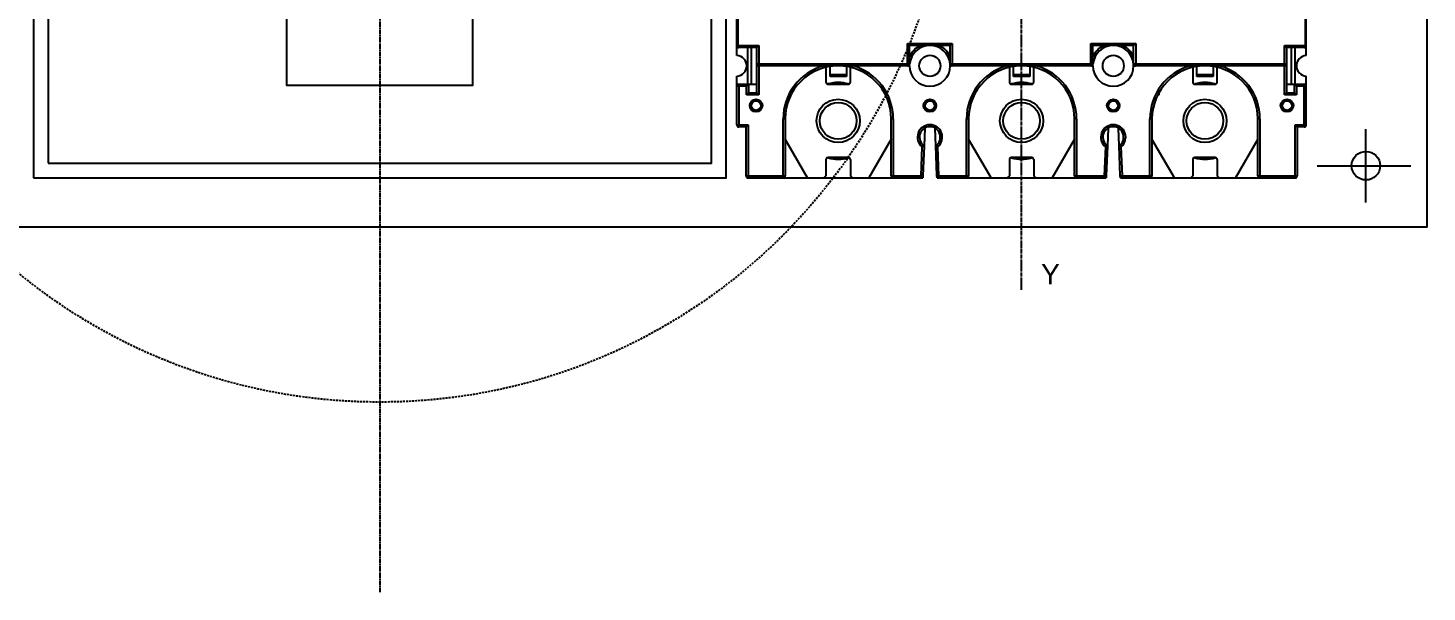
# Model space of a CAD drawing. Extents: x 0 to 702, y 0 to 413.
# Drawn here: x 305.9 to 649.3, y 0 to 138.4 of the extents above; entities that cross this region are included whole.
import ezdxf

# ---------------------------------------------------------------- set-up
doc = ezdxf.new("R2010")
doc.units = 0
for name, pattern in [('AXES2', [1.125, 0.75, -0.125, 0.125, -0.125]), ('CENTER2', [1.125, 0.75, -0.125, 0.125, -0.125]), ('HIDDENX2', [0.75, 0.5, -0.25])]:
    doc.linetypes.add(name, pattern=pattern)
doc.layers.add('AXE', color=80, linetype='AXES2')

# ---------------------------------------------------------------- blocks, each defined once
blk = doc.blocks.new('sfgsf')
for p, q in [((-3589.9, -983.97), (-3589.9, -789.06)), ((-3450.2, -983.97), (-3450.2, -789.06)), ((-3589.7, -935.02), (-3589.7, -981.52)), ((-3450.4, -981.52), (-3450.4, -935.02)), ((-3589.9, -981.52), (-3584.55, -981.52)), ((-3584.55, -981.52), (-3584.55, -993.62)), ((-3548.05, -981.02), (-3537.05, -981.02)), ((-3548.05, -986.52), (-3548.05, -981.02)), ((-3537.55, -981.52), (-3547.55, -981.52)), ((-3547.55, -986.52), (-3547.55, -981.52)), ((-3537.55, -986.52), (-3537.55, -981.52)), ((-3537.05, -981.02), (-3537.05, -986.52)), ((-3503.05, -981.02), (-3492.05, -981.02)), ((-3503.05, -986.52), (-3503.05, -981.02)), ((-3492.55, -981.52), (-3502.55, -981.52)), ((-3502.55, -986.52), (-3502.55, -981.52)), ((-3492.55, -986.52), (-3492.55, -981.52)), ((-3492.05, -981.02), (-3492.05, -986.52)), ((-3455.55, -981.52), (-3450.2, -981.52)), ((-3455.55, -993.62), (-3455.55, -981.52)), ((-3585.05, -982.02), (-3589.4, -982.02)), ((-3587.2, -991.02), (-3587.2, -982.02)), ((-3586.3, -991.02), (-3586.3, -982.02)), ((-3585.05, -993.12), (-3585.05, -982.02)), ((-3450.7, -982.02), (-3455.05, -982.02)), ((-3455.05, -982.02), (-3455.05, -993.12)), ((-3453.8, -991.02), (-3453.8, -982.02)), ((-3452.9, -991.02), (-3452.9, -982.02)), ((-3585.05, -986.02), (-3547.55, -986.02)), ((-3548.05, -986.52), (-3584.55, -986.52)), ((-3568.05, -986.91), (-3568.05, -990.52)), ((-3567.05, -989.12), (-3567.05, -986.72)), ((-3567.05, -988.62), (-3563.05, -988.62)), ((-3563.05, -986.72), (-3563.05, -989.12)), ((-3562.05, -990.52), (-3562.05, -986.91)), ((-3537.55, -986.02), (-3502.55, -986.02)), ((-3503.05, -986.52), (-3537.05, -986.52)), ((-3523.05, -986.91), (-3523.05, -990.52)), ((-3522.05, -989.12), (-3522.05, -986.72)), ((-3522.05, -988.62), (-3518.05, -988.62)), ((-3518.05, -986.72), (-3518.05, -989.12)), ((-3517.05, -990.52), (-3517.05, -986.91)), ((-3492.55, -986.02), (-3455.05, -986.02)), ((-3455.55, -986.52), (-3492.05, -986.52)), ((-3478.05, -986.91), (-3478.05, -990.52)), ((-3477.05, -989.12), (-3477.05, -986.72)), ((-3477.05, -988.62), (-3473.05, -988.62)), ((-3473.05, -986.71), (-3473.05, -989.12)), ((-3472.05, -990.52), (-3472.05, -986.91)), ((-3589.9, -1001.02), (-3589.9, -989.06)), ((-3587.55, -991.52), (-3589.9, -991.52)), ((-3589.4, -991.02), (-3585.05, -991.02)), ((-3589.4, -991.02), (-3589.4, -1001.52)), ((-3587.55, -993.62), (-3587.55, -991.52)), ((-3587.05, -991.02), (-3587.05, -993.12)), ((-3567.55, -991.02), (-3562.55, -991.02)), ((-3563.05, -989.12), (-3567.05, -989.12)), ((-3522.55, -991.02), (-3517.55, -991.02)), ((-3518.05, -989.12), (-3522.05, -989.12)), ((-3477.55, -991.02), (-3472.55, -991.02)), ((-3473.05, -989.12), (-3477.05, -989.12)), ((-3455.05, -991.02), (-3450.7, -991.02)), ((-3453.05, -993.12), (-3453.05, -991.02)), ((-3450.2, -991.52), (-3452.55, -991.52)), ((-3452.55, -991.52), (-3452.55, -993.62)), ((-3450.7, -1001.52), (-3450.7, -991.02)), ((-3450.2, -1001.02), (-3450.2, -989.06)), ((-3584.55, -993.62), (-3587.55, -993.62)), ((-3587.05, -993.12), (-3585.05, -993.12)), ((-3486.3, -993.62), (-3486.57, -993.62)), ((-3486.3, -993.62), (-3486.3, -993.12)), ((-3452.55, -993.62), (-3455.55, -993.62)), ((-3455.05, -993.12), (-3453.05, -993.12)), ((-3589.9, -1001.02), (-3587.15, -1001.02)), ((-3587.65, -1001.52), (-3589.4, -1001.52)), ((-3587.65, -1013.52), (-3587.65, -1001.52)), ((-3587.15, -1001.02), (-3587.15, -1014.02)), ((-3578.05, -999.52), (-3578.55, -999.52)), ((-3578.55, -1014.02), (-3578.55, -999.52)), ((-3578.05, -999.52), (-3578.05, -1013.52)), ((-3551.55, -999.52), (-3552.05, -999.52)), ((-3552.05, -1013.52), (-3552.05, -999.52)), ((-3551.55, -999.52), (-3551.55, -1014.02)), ((-3543.82, -1001.83), (-3543.99, -1006.13)), ((-3542.11, -1001.52), (-3543.01, -1001.52)), ((-3541.12, -1006.13), (-3541.29, -1001.83)), ((-3533.05, -999.52), (-3533.55, -999.52)), ((-3533.55, -1014.02), (-3533.55, -999.52)), ((-3533.05, -999.52), (-3533.05, -1013.52)), ((-3506.55, -999.52), (-3507.05, -999.52)), ((-3507.05, -1013.52), (-3507.05, -999.52)), ((-3506.55, -999.52), (-3506.55, -1014.02)), ((-3498.82, -1001.83), (-3498.99, -1006.13)), ((-3497.11, -1001.52), (-3498.01, -1001.52)), ((-3496.12, -1006.13), (-3496.29, -1001.83)), ((-3488.05, -999.52), (-3488.55, -999.52)), ((-3488.55, -1014.02), (-3488.55, -999.52)), ((-3488.05, -999.52), (-3488.05, -1013.52)), ((-3461.55, -999.52), (-3462.05, -999.52)), ((-3462.05, -1013.52), (-3462.05, -999.52)), ((-3461.55, -999.52), (-3461.55, -1014.02)), ((-3452.95, -1001.02), (-3450.2, -1001.02)), ((-3452.95, -1014.02), (-3452.95, -1001.02)), ((-3450.7, -1001.52), (-3452.45, -1001.52)), ((-3452.45, -1001.52), (-3452.45, -1013.52)), ((-3572.55, -1014.02), (-3578.05, -1004.49)), ((-3552.05, -1004.49), (-3557.55, -1014.02)), ((-3527.55, -1014.02), (-3533.05, -1004.49)), ((-3507.05, -1004.49), (-3512.55, -1014.02)), ((-3482.55, -1014.02), (-3488.05, -1004.49)), ((-3462.05, -1004.49), (-3467.55, -1014.02)), ((-3562.55, -1009.02), (-3567.55, -1009.02)), ((-3544.49, -1006.38), (-3544.78, -1013.52)), ((-3543.98, -1006.13), (-3544.28, -1013.54)), ((-3540.82, -1013.54), (-3541.13, -1006.13)), ((-3540.32, -1013.52), (-3540.62, -1006.38)), ((-3517.55, -1009.02), (-3522.55, -1009.02)), ((-3499.49, -1006.38), (-3499.78, -1013.52)), ((-3498.98, -1006.13), (-3499.28, -1013.54)), ((-3495.82, -1013.54), (-3496.13, -1006.13)), ((-3495.32, -1013.52), (-3495.62, -1006.38)), ((-3472.55, -1009.02), (-3477.55, -1009.02)), ((-3568.05, -1009.52), (-3568.05, -1013.52)), ((-3562.05, -1009.52), (-3562.05, -1013.52)), ((-3523.05, -1009.52), (-3523.05, -1013.52)), ((-3517.05, -1009.52), (-3517.05, -1013.52)), ((-3478.05, -1009.52), (-3478.05, -1013.52)), ((-3472.05, -1009.52), (-3472.05, -1013.52)), ((-3587.65, -1013.52), (-3578.05, -1013.52)), ((-3587.15, -1014.02), (-3544.3, -1014.02)), ((-3568.05, -1013.52), (-3568.55, -1014.02)), ((-3561.55, -1014.02), (-3562.05, -1013.52)), ((-3552.05, -1013.52), (-3544.78, -1013.52)), ((-3544.78, -1013.52), (-3544.28, -1013.54)), ((-3544.78, -1014.02), (-3544.78, -1013.52)), ((-3544.28, -1013.54), (-3544.3, -1014.02)), ((-3540.82, -1013.54), (-3540.32, -1013.52)), ((-3540.8, -1014.02), (-3540.82, -1013.54)), ((-3540.8, -1014.02), (-3499.3, -1014.02)), ((-3540.32, -1013.52), (-3533.05, -1013.52)), ((-3540.32, -1013.52), (-3540.32, -1014.02)), ((-3523.05, -1013.52), (-3523.55, -1014.02)), ((-3516.55, -1014.02), (-3517.05, -1013.52)), ((-3507.05, -1013.52), (-3499.78, -1013.52)), ((-3499.78, -1013.52), (-3499.28, -1013.54)), ((-3499.78, -1014.02), (-3499.78, -1013.52)), ((-3499.28, -1013.54), (-3499.3, -1014.02)), ((-3495.82, -1013.54), (-3495.32, -1013.52)), ((-3495.8, -1014.02), (-3495.82, -1013.54)), ((-3495.8, -1014.02), (-3452.95, -1014.02)), ((-3495.32, -1013.52), (-3488.05, -1013.52)), ((-3495.32, -1013.52), (-3495.32, -1014.02)), ((-3478.05, -1013.52), (-3478.55, -1014.02)), ((-3471.55, -1014.02), (-3472.05, -1013.52)), ((-3462.05, -1013.52), (-3452.45, -1013.52))]:
    blk.add_line(p, q)
for centre, radius in [((-3542.55, -986.52), 2.6), ((-3497.55, -986.52), 2.6), ((-3585.2, -996.27), 1.57), ((-3585.2, -996.27), 1.17), ((-3565.05, -1000.02), 5.3), ((-3565.05, -1000.02), 4.5), ((-3542.55, -996.27), 1.57), ((-3542.55, -996.27), 1.17), ((-3520.05, -1000.02), 5.3), ((-3520.05, -1000.02), 4.5), ((-3497.55, -996.27), 1.57), ((-3497.55, -996.27), 1.17), ((-3475.05, -1000.02), 5.3), ((-3475.05, -1000.02), 4.5), ((-3454.9, -996.27), 1.57), ((-3454.9, -996.27), 1.17)]:
    blk.add_circle(centre, radius)
for centre, radius, start, end in [((-3589.4, -981.52), 0.5, 180, 270), ((-3542.55, -986.52), 5.5, 114.6196, 155.38), ((-3542.55, -986.52), 5, 5.2701, 174.3032), ((-3542.55, -986.52), 5.5, 24.62, 65.381), ((-3497.55, -986.52), 5.5, 114.6196, 155.38), ((-3497.55, -986.52), 5, 5.2701, 174.3032), ((-3497.55, -986.52), 5.5, 24.62, 65.381), ((-3450.7, -981.52), 0.5, 270, 0), ((-3590.05, -986.52), 2.55, 273.3723, 86.6277), ((-3450.05, -986.52), 2.55, 93.3723, 266.6277), ((-3584.55, -986.02), 0.5, 180, 270), ((-3565.05, -999.52), 13.5, 105.6411, 180), ((-3565.05, -999.52), 13, 0, 180), ((-3565.05, -999.52), 13.5, 0, 74.359), ((-3548.05, -986.02), 0.5, 270, 0), ((-3542.55, -986.52), 5, 180, 0), ((-3537.05, -986.02), 0.5, 180, 270), ((-3520.05, -999.52), 13.5, 105.6411, 180), ((-3520.05, -999.52), 13, 0, 180), ((-3520.05, -999.52), 13.5, 0, 74.359), ((-3503.05, -986.02), 0.5, 270, 0), ((-3497.55, -986.52), 5, 180, 0), ((-3492.05, -986.02), 0.5, 180, 270), ((-3475.05, -999.52), 13.5, 105.642, 180), ((-3475.05, -999.52), 13, 0, 180), ((-3475.05, -999.52), 13.5, 0, 74.359), ((-3455.55, -986.02), 0.5, 270, 0), ((-3589.4, -991.52), 0.5, 90, 180), ((-3567.55, -990.52), 0.5, 180, 270), ((-3565.05, -1000.02), 9.4, 74.4753, 105.5228), ((-3562.55, -990.52), 0.5, 270, 0), ((-3522.55, -990.52), 0.5, 180, 270), ((-3520.05, -1000.02), 9.4, 74.4753, 105.5228), ((-3517.55, -990.52), 0.5, 270, 0), ((-3477.55, -990.52), 0.5, 180, 270), ((-3475.05, -1000.02), 9.4, 74.4753, 105.5228), ((-3472.55, -990.52), 0.5, 270, 0), ((-3450.7, -991.52), 0.5, 0, 90), ((-3589.4, -1001.02), 0.5, 180, 270), ((-3542.55, -1004.02), 3.05, 309.3874, 230.6124), ((-3542.55, -1004.02), 2.55, 303.9745, 236.0255), ((-3497.55, -1004.02), 3.05, 309.3874, 230.6124), ((-3497.55, -1004.02), 2.55, 303.9745, 236.0255), ((-3450.7, -1001.02), 0.5, 270, 0), ((-3567.55, -1009.52), 0.5, 90, 180), ((-3565.05, -1000.02), 9.4, 254.4753, 285.5228), ((-3562.55, -1009.52), 0.5, 0, 90), ((-3522.55, -1009.52), 0.5, 90, 180), ((-3520.05, -1000.02), 9.4, 254.4753, 285.5228), ((-3517.55, -1009.52), 0.5, 0, 90), ((-3477.55, -1009.52), 0.5, 90, 180), ((-3475.05, -1000.02), 9.4, 254.4753, 285.5228), ((-3472.55, -1009.52), 0.5, 0, 90), ((-3587.15, -1013.52), 0.5, 180, 270), ((-3578.55, -1013.52), 0.5, 270, 0), ((-3551.55, -1013.52), 0.5, 180, 270), ((-3544.78, -1013.52), 0.5, 270, 357.6399), ((-3540.32, -1013.52), 0.5, 182.3601, 270), ((-3533.55, -1013.52), 0.5, 270, 0), ((-3506.55, -1013.52), 0.5, 180, 270), ((-3499.78, -1013.52), 0.5, 270, 357.6399), ((-3495.32, -1013.52), 0.5, 182.3601, 270), ((-3488.55, -1013.52), 0.5, 270, 0), ((-3461.55, -1013.52), 0.5, 180, 270), ((-3452.95, -1013.52), 0.5, 270, 0)]:
    blk.add_arc(centre, radius, start, end)
for points, knots in [([(-3589.7, -981.52), (-3589.7, -981.58), (-3589.69, -981.7), (-3589.63, -981.86), (-3589.57, -981.95), (-3589.53, -981.97)], [0, 0, 0, 0, 0.1921401, 0.3578052, 0.5012104, 0.5012104, 0.5012104, 0.5012104]), ([(-3584.55, -981.52), (-3584.61, -981.57), (-3584.71, -981.67), (-3584.84, -981.81), (-3584.95, -981.91), (-3585.01, -981.98), (-3585.04, -982.01), (-3585.05, -982.02)], [0, 0, 0, 0, 0.2256783, 0.4225415, 0.5745005, 0.6724222, 0.7071069, 0.7071069, 0.7071069, 0.7071069]), ([(-3548.05, -981.02), (-3548, -981.07), (-3547.9, -981.17), (-3547.76, -981.31), (-3547.66, -981.41), (-3547.59, -981.48), (-3547.56, -981.51), (-3547.55, -981.52)], [0, 0, 0, 0, 0.2256783, 0.4225415, 0.5745005, 0.6724222, 0.7071069, 0.7071069, 0.7071069, 0.7071069]), ([(-3537.05, -981.02), (-3537.11, -981.07), (-3537.21, -981.17), (-3537.34, -981.31), (-3537.45, -981.41), (-3537.51, -981.48), (-3537.54, -981.51), (-3537.55, -981.52)], [0, 0, 0, 0, 0.2256783, 0.4225415, 0.5745005, 0.6724222, 0.7071069, 0.7071069, 0.7071069, 0.7071069]), ([(-3503.05, -981.02), (-3503, -981.07), (-3502.9, -981.17), (-3502.76, -981.31), (-3502.66, -981.41), (-3502.59, -981.48), (-3502.56, -981.51), (-3502.55, -981.52)], [0, 0, 0, 0, 0.2256783, 0.4225415, 0.5745005, 0.6724222, 0.7071069, 0.7071069, 0.7071069, 0.7071069]), ([(-3492.05, -981.02), (-3492.11, -981.07), (-3492.21, -981.17), (-3492.34, -981.31), (-3492.45, -981.41), (-3492.51, -981.48), (-3492.54, -981.51), (-3492.55, -981.52)], [0, 0, 0, 0, 0.2256783, 0.4225415, 0.5745005, 0.6724222, 0.7071069, 0.7071069, 0.7071069, 0.7071069]), ([(-3455.55, -981.52), (-3455.5, -981.57), (-3455.4, -981.67), (-3455.26, -981.81), (-3455.16, -981.91), (-3455.09, -981.98), (-3455.06, -982.01), (-3455.05, -982.02)], [0, 0, 0, 0, 0.2256783, 0.4225415, 0.5745005, 0.6724222, 0.7071069, 0.7071069, 0.7071069, 0.7071069]), ([(-3450.4, -981.52), (-3450.4, -981.54), (-3450.4, -981.6), (-3450.42, -981.69), (-3450.45, -981.81), (-3450.51, -981.91), (-3450.56, -981.96), (-3450.58, -981.98)], [0, 0, 0, 0, 0.0541167, 0.1765359, 0.2981953, 0.4120871, 0.5085085, 0.5085085, 0.5085085, 0.5085085]), ([(-3450.58, -981.98), (-3450.58, -981.98), (-3450.6, -981.99), (-3450.64, -982.01), (-3450.69, -982.02), (-3450.7, -982.02)], [0, 0, 0, 0, 0.0016788, 0.0777774, 0.1281844, 0.1281844, 0.1281844, 0.1281844]), ([(-3587.05, -991.02), (-3587.06, -991.03), (-3587.09, -991.06), (-3587.16, -991.13), (-3587.26, -991.23), (-3587.4, -991.37), (-3587.5, -991.47), (-3587.55, -991.52)], [0, 0, 0, 0, 0.034719, 0.1326925, 0.2846727, 0.4815075, 0.7071068, 0.7071068, 0.7071068, 0.7071068]), ([(-3453.05, -991.02), (-3453.04, -991.03), (-3453.01, -991.06), (-3452.95, -991.13), (-3452.84, -991.23), (-3452.71, -991.37), (-3452.61, -991.47), (-3452.55, -991.52)], [0, 0, 0, 0, 0.034719, 0.1326925, 0.2846727, 0.4815075, 0.7071069, 0.7071069, 0.7071069, 0.7071069]), ([(-3587.05, -993.12), (-3587.06, -993.13), (-3587.09, -993.16), (-3587.16, -993.23), (-3587.26, -993.33), (-3587.4, -993.47), (-3587.5, -993.57), (-3587.55, -993.62)], [0, 0, 0, 0, 0.034719, 0.1326925, 0.2846727, 0.4815075, 0.7071068, 0.7071068, 0.7071068, 0.7071068]), ([(-3585.05, -993.12), (-3585.04, -993.13), (-3585.01, -993.16), (-3584.95, -993.23), (-3584.84, -993.33), (-3584.71, -993.47), (-3584.61, -993.57), (-3584.55, -993.62)], [0, 0, 0, 0, 0.034719, 0.1326925, 0.2846727, 0.4815075, 0.7071069, 0.7071069, 0.7071069, 0.7071069]), ([(-3455.55, -993.62), (-3455.5, -993.57), (-3455.4, -993.47), (-3455.26, -993.33), (-3455.16, -993.23), (-3455.09, -993.16), (-3455.06, -993.13), (-3455.05, -993.12)], [0, 0, 0, 0, 0.2256783, 0.4225415, 0.5745005, 0.6724222, 0.7071069, 0.7071069, 0.7071069, 0.7071069]), ([(-3453.05, -993.12), (-3453.04, -993.13), (-3453.01, -993.16), (-3452.95, -993.23), (-3452.84, -993.33), (-3452.71, -993.47), (-3452.61, -993.57), (-3452.55, -993.62)], [0, 0, 0, 0, 0.034719, 0.1326925, 0.2846727, 0.4815075, 0.7071069, 0.7071069, 0.7071069, 0.7071069]), ([(-3587.65, -1001.52), (-3587.64, -1001.51), (-3587.61, -1001.48), (-3587.55, -1001.41), (-3587.44, -1001.31), (-3587.31, -1001.17), (-3587.21, -1001.07), (-3587.15, -1001.02)], [0, 0, 0, 0, 0.034719, 0.1326925, 0.2846727, 0.4815075, 0.7071068, 0.7071068, 0.7071068, 0.7071068]), ([(-3452.45, -1001.52), (-3452.46, -1001.51), (-3452.49, -1001.48), (-3452.56, -1001.41), (-3452.66, -1001.31), (-3452.8, -1001.17), (-3452.9, -1001.07), (-3452.95, -1001.02)], [0, 0, 0, 0, 0.034719, 0.1326925, 0.2846727, 0.4815075, 0.7071068, 0.7071068, 0.7071068, 0.7071068]), ([(-3543.98, -1006.13), (-3543.99, -1006.14), (-3544.04, -1006.16), (-3544.14, -1006.21), (-3544.3, -1006.29), (-3544.42, -1006.35), (-3544.49, -1006.38)], [0, 0, 0, 0, 0.0386149, 0.1553346, 0.3393763, 0.5651691, 0.5651691, 0.5651691, 0.5651691]), ([(-3541.13, -1006.13), (-3541.12, -1006.14), (-3541.07, -1006.16), (-3540.97, -1006.21), (-3540.81, -1006.29), (-3540.69, -1006.35), (-3540.62, -1006.38)], [0, 0, 0, 0, 0.0384697, 0.154798, 0.3387137, 0.5650938, 0.5650938, 0.5650938, 0.5650938]), ([(-3498.98, -1006.13), (-3498.99, -1006.14), (-3499.04, -1006.16), (-3499.14, -1006.21), (-3499.3, -1006.29), (-3499.42, -1006.35), (-3499.49, -1006.38)], [0, 0, 0, 0, 0.0386149, 0.1553346, 0.3393763, 0.5651691, 0.5651691, 0.5651691, 0.5651691]), ([(-3496.13, -1006.13), (-3496.12, -1006.14), (-3496.07, -1006.16), (-3495.97, -1006.21), (-3495.81, -1006.29), (-3495.69, -1006.35), (-3495.62, -1006.38)], [0, 0, 0, 0, 0.0384697, 0.154798, 0.3387137, 0.5650938, 0.5650938, 0.5650938, 0.5650938])]:
    blk.add_open_spline(points, degree=3, knots=knots)
blk.add_open_spline([(-3589.53, -981.97), (-3589.49, -982), (-3589.45, -982.02), (-3589.4, -982.02)], degree=3)
at = {"layer": 'AXE'}
blk.add_line((-3520.05, -1041.5), (-3520.05, -748.26), dxfattribs=at)
at = {"layer": 'AXE', "insert": (-3515.29, -1035.11), "char_height": 5, "width": 5, "attachment_point": 1}
blk.add_mtext('{\\fArial|b0|i0|c0|p34;Y}', dxfattribs=at)
blk = doc.blocks.new('fdfhdfjhdfjdfj')
at = {"color": 6, "linetype": 'CENTER2', "ltscale": 0.008}
blk.add_line((74272.81, -37286.53), (74272.81, -37699.59), dxfattribs=at)
at = {"color": 6}
for p, q in [((74514.81, -37603.99), (74514.81, -37585.99)), ((74502.84, -37594.99), (74525.84, -37594.99))]:
    blk.add_line(p, q, dxfattribs=at)
at = {"color": 7}
blk.add_lwpolyline([(73919.81, -37609.99), (74529.81, -37609.99), (74529.81, -37324.99), (73919.81, -37324.99)], close=True, dxfattribs=at)
at = {"color": 2}
for points in [[(74187.81, -37597.99), (74357.81, -37597.99), (74357.81, -37336.99), (74187.81, -37336.99)], [(74191.41, -37594.39), (74354.21, -37594.39), (74354.21, -37340.59), (74191.41, -37340.59)], [(74250.02, -37554.12), (74295.6, -37554.12), (74295.6, -37575.33), (74250.02, -37575.33)]]:
    blk.add_lwpolyline(points, close=True, dxfattribs=at)
at = {"color": 4, "linetype": 'HIDDENX2'}
blk.add_circle((74272.81, -37512.99), 140, dxfattribs=at)
at = {"color": 7}
blk.add_circle((74514.81, -37594.99), 3.5, dxfattribs=at)
blk.add_blockref('sfgsf', (77950.36, -36583.97), dxfattribs=at)

msp = doc.modelspace()

# ---------------------------------------------------------------- block references
msp.add_blockref('fdfhdfjhdfjdfj', (-73880.54, 37699.59))

doc.saveas('drawing.dxf')
